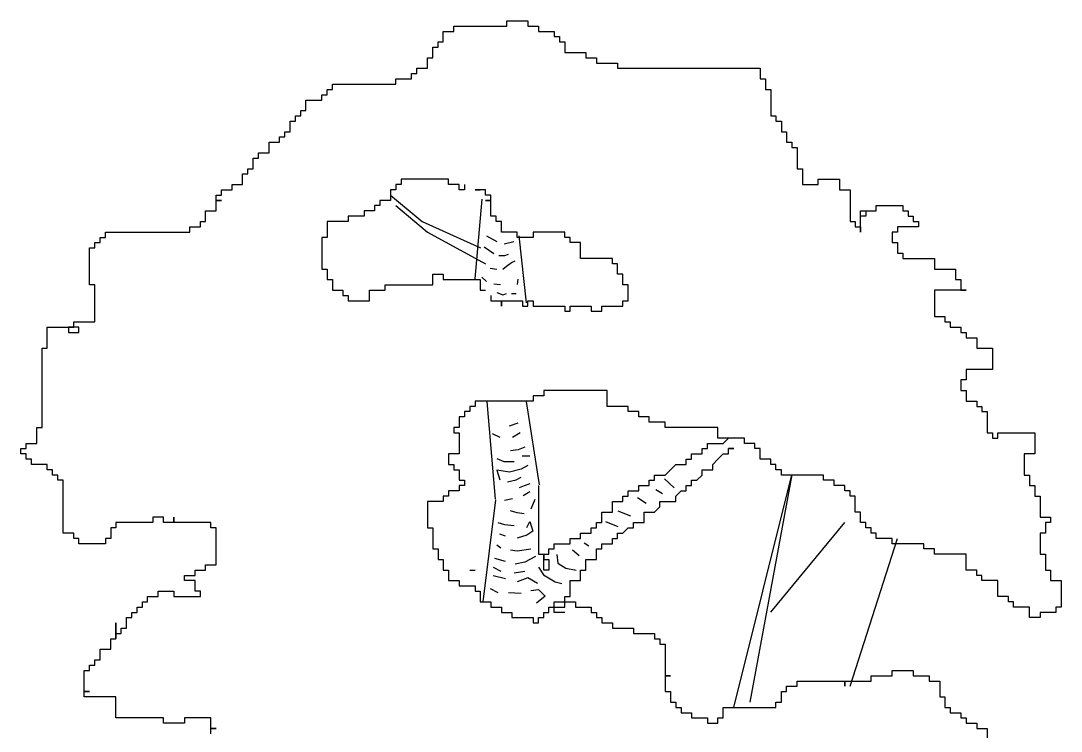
# Model space of a CAD drawing. Header units: millimetres. Extents: x 87938 to 265635, y 330093 to 434310.
# Drawn here: x 129378 to 134567, y 356115 to 359659 of the extents above; entities that cross this region are included whole.
import ezdxf

# ---------------------------------------------------------------- set-up
doc = ezdxf.new("R2010")
doc.units = ezdxf.units.MM

# ---------------------------------------------------------------- blocks, each defined once
blk = doc.blocks.new('A$C3CEF676A')
for p, q in [((2149.4, 8539.3), (2149.4, 8560.1)), ((2149.4, 8560.1), (2170.2, 8560.1)), ((2170.2, 8560.1), (2191.5, 8560.1)), ((2191.5, 8560.1), (2212.3, 8560.1)), ((2212.3, 8560.1), (2233.6, 8560.1)), ((2233.6, 8560.1), (2233.6, 8539.3)), ((1896.3, 8475.9), (1896.3, 8518)), ((1896.3, 8518), (1938.4, 8518)), ((1938.4, 8518), (1938.4, 8539.3)), ((1938.4, 8539.3), (1980.9, 8539.3)), ((1980.9, 8539.3), (2001.8, 8539.3)), ((2001.8, 8539.3), (2023.1, 8539.3)), ((2023.1, 8539.3), (2043.9, 8539.3)), ((2043.9, 8539.3), (2065.2, 8539.3)), ((2065.2, 8539.3), (2086, 8539.3)), ((2086, 8539.3), (2107.3, 8539.3)), ((2107.3, 8539.3), (2128.1, 8539.3)), ((2128.1, 8539.3), (2149.4, 8539.3)), ((2233.6, 8539.3), (2254.9, 8539.3)), ((2254.9, 8539.3), (2275.7, 8539.3)), ((2275.7, 8539.3), (2275.7, 8518)), ((2275.7, 8518), (2317.8, 8518)), ((2317.8, 8518), (2339.1, 8518)), ((2339.1, 8518), (2339.1, 8497.2)), ((1875.4, 8455), (1875.4, 8475.9)), ((1875.4, 8475.9), (1896.3, 8475.9)), ((2339.1, 8497.2), (2359.9, 8497.2)), ((2359.9, 8497.2), (2359.9, 8475.9)), ((2359.9, 8475.9), (2381.2, 8475.9)), ((2381.2, 8475.9), (2381.2, 8455)), ((1854.2, 8433.7), (1854.2, 8455)), ((1854.2, 8455), (1875.4, 8455)), ((1854.2, 8412.9), (1854.2, 8433.7)), ((2381.2, 8455), (2381.2, 8433.7)), ((2381.2, 8433.7), (2402, 8433.7)), ((2402, 8433.7), (2465.4, 8433.7)), ((2465.4, 8433.7), (2465.4, 8412.9)), ((1833.3, 8370.8), (1833.3, 8412.9)), ((1833.3, 8412.9), (1854.2, 8412.9)), ((2465.4, 8412.9), (2486.3, 8412.9)), ((2486.3, 8412.9), (2507.5, 8412.9)), ((2507.5, 8412.9), (2507.5, 8391.6)), ((2507.5, 8391.6), (2591.8, 8391.6)), ((2591.8, 8391.6), (2591.8, 8370.8)), ((1769.9, 8328.2), (1769.9, 8349.5)), ((1769.9, 8349.5), (1791.2, 8349.5)), ((1791.2, 8349.5), (1791.2, 8370.8)), ((1791.2, 8370.8), (1812.1, 8370.8)), ((1812.1, 8370.8), (1833.3, 8370.8)), ((2591.8, 8370.8), (2676, 8370.8)), ((2676, 8370.8), (3160.9, 8370.8)), ((3160.9, 8370.8), (3160.9, 8328.2)), ((1453.9, 8307.3), (1496, 8307.3)), ((1453.9, 8286), (1453.9, 8307.3)), ((1496, 8307.3), (1517.3, 8307.3)), ((1517.3, 8307.3), (1538.1, 8307.3)), ((1538.1, 8307.3), (1643.6, 8307.3)), ((1643.6, 8307.3), (1664.9, 8307.3)), ((1664.9, 8307.3), (1685.7, 8307.3)), ((1685.7, 8307.3), (1707, 8307.3)), ((1707, 8307.3), (1707, 8328.2)), ((1707, 8328.2), (1727.8, 8328.2)), ((1727.8, 8328.2), (1749.1, 8328.2)), ((1749.1, 8328.2), (1769.9, 8328.2)), ((3160.9, 8328.2), (3181.7, 8328.2)), ((3181.7, 8328.2), (3181.7, 8307.3)), ((3181.7, 8307.3), (3181.7, 8286)), ((1411.8, 8243.9), (1411.8, 8265.2)), ((1411.8, 8265.2), (1433.1, 8265.2)), ((1433.1, 8286), (1453.9, 8286)), ((1433.1, 8265.2), (1433.1, 8286)), ((3181.7, 8286), (3203, 8286)), ((3203, 8286), (3203, 8265.2)), ((3203, 8265.2), (3203, 8243.9)), ((1348.4, 8223.1), (1348.4, 8243.9)), ((1348.4, 8243.9), (1369.7, 8243.9)), ((1348.4, 8201.8), (1348.4, 8223.1)), ((1369.7, 8243.9), (1391, 8243.9)), ((1391, 8243.9), (1411.8, 8243.9)), ((3203, 8243.9), (3203, 8223.1)), ((3203, 8223.1), (3203, 8201.8)), ((1306.3, 8159.6), (1306.3, 8180.9)), ((1306.3, 8180.9), (1327.6, 8180.9)), ((1327.6, 8180.9), (1327.6, 8201.8)), ((1327.6, 8201.8), (1348.4, 8201.8)), ((3203, 8201.8), (3203, 8180.9)), ((3203, 8180.9), (3223.8, 8180.9)), ((3223.8, 8180.9), (3223.8, 8159.6)), ((1285.5, 8138.8), (1285.5, 8159.6)), ((1285.5, 8159.6), (1306.3, 8159.6)), ((1285.5, 8117.5), (1285.5, 8138.8)), ((3223.8, 8159.6), (3245.1, 8159.6)), ((3245.1, 8159.6), (3245.1, 8138.8)), ((3245.1, 8138.8), (3245.1, 8117.5)), ((1243.4, 8075.3), (1243.4, 8096.6)), ((1243.4, 8096.6), (1264.2, 8096.6)), ((1264.2, 8096.6), (1264.2, 8117.5)), ((1264.2, 8117.5), (1285.5, 8117.5)), ((3245.1, 8117.5), (3266, 8117.5)), ((3266, 8117.5), (3266, 8096.6)), ((3266, 8096.6), (3266, 8075.3)), ((1201.2, 8054), (1201.2, 8075.3)), ((1201.2, 8075.3), (1243.4, 8075.3)), ((1201.2, 8033.2), (1201.2, 8054)), ((3266, 8075.3), (3287.2, 8075.3)), ((3287.2, 8075.3), (3287.2, 8054)), ((3287.2, 8054), (3308.1, 8054)), ((3308.1, 8054), (3308.1, 8033.2)), ((1137.9, 7991.1), (1137.9, 8011.9)), ((1137.9, 8011.9), (1159.1, 8011.9)), ((1159.1, 8011.9), (1159.1, 8033.2)), ((1159.1, 8033.2), (1180, 8033.2)), ((1180, 8033.2), (1201.2, 8033.2)), ((3308.1, 8033.2), (3308.1, 8011.9)), ((3308.1, 8011.9), (3308.1, 7991.1)), ((1137.9, 7969.8), (1137.9, 7991.1)), ((3308.1, 7991.1), (3308.1, 7969.8)), ((1095.7, 7906.8), (1095.7, 7948.9)), ((1095.7, 7948.9), (1117, 7948.9)), ((1117, 7948.9), (1117, 7969.8)), ((1117, 7969.8), (1137.9, 7969.8)), ((3308.1, 7969.8), (3329.3, 7969.8)), ((3329.3, 7969.8), (3329.3, 7948.9)), ((3329.3, 7948.9), (3329.3, 7927.6)), ((1053.6, 7885.5), (1053.6, 7906.8)), ((1053.6, 7906.8), (1074.5, 7906.8)), ((1074.5, 7906.8), (1095.7, 7906.8)), ((1727.8, 7906.8), (1707, 7906.8)), ((1707, 7906.8), (1707, 7885.5)), ((1749.1, 7927.6), (1727.8, 7927.6)), ((1727.8, 7927.6), (1727.8, 7906.8)), ((1769.9, 7927.6), (1749.1, 7927.6)), ((1791.2, 7927.6), (1769.9, 7927.6)), ((1812.1, 7927.6), (1791.2, 7927.6)), ((1833.3, 7927.6), (1812.1, 7927.6)), ((1854.2, 7927.6), (1833.3, 7927.6)), ((1875.4, 7927.6), (1854.2, 7927.6)), ((1896.3, 7927.6), (1875.4, 7927.6)), ((1917.6, 7927.6), (1896.3, 7927.6)), ((1917.6, 7906.8), (1917.6, 7927.6)), ((1938.4, 7906.8), (1917.6, 7906.8)), ((1959.7, 7906.8), (1938.4, 7906.8)), ((1959.7, 7885.5), (1959.7, 7906.8)), ((1980.9, 7906.8), (1980.9, 7885.5)), ((3329.3, 7927.6), (3329.3, 7906.8)), ((3329.3, 7906.8), (3350.2, 7906.8)), ((3350.2, 7906.8), (3371.5, 7906.8)), ((3371.5, 7906.8), (3392.7, 7906.8)), ((3392.7, 7906.8), (3392.7, 7927.6)), ((3392.7, 7927.6), (3413.6, 7927.6)), ((3413.6, 7927.6), (3434.8, 7927.6)), ((3434.8, 7927.6), (3455.7, 7927.6)), ((3455.7, 7927.6), (3477, 7927.6)), ((3477, 7927.6), (3477, 7885.5)), ((990.2, 7843.4), (990.2, 7864.7)), ((990.2, 7864.7), (1011.5, 7864.7)), ((1011.5, 7864.7), (1011.5, 7885.5)), ((1011.5, 7885.5), (1053.6, 7885.5)), ((1707, 7885.5), (1685.7, 7885.5)), ((1685.7, 7885.5), (1685.7, 7864.7)), ((1685.7, 7864.7), (1685.7, 7843.4)), ((1686, 7864.7), (1812.4, 7759.3)), ((1980.9, 7885.5), (1959.7, 7885.5)), ((2043.9, 7885.5), (2023.1, 7885.5)), ((2023.1, 7885.5), (2043.9, 7885.5)), ((2023.3, 7530), (2051.8, 7848.6)), ((2065.2, 7885.5), (2043.9, 7885.5)), ((2065.2, 7864.7), (2065.2, 7885.5)), ((2086, 7864.7), (2065.2, 7864.7)), ((2086, 7843.4), (2086, 7864.7)), ((3477, 7885.5), (3519.1, 7885.5)), ((3519.1, 7885.5), (3519.1, 7864.7)), ((3519.1, 7864.7), (3519.1, 7843.4)), ((990.2, 7801.2), (990.2, 7843.4)), ((990.2, 7843.4), (1011.5, 7843.4)), ((1011.5, 7843.4), (990.2, 7843.4)), ((1643.6, 7822.5), (1622.3, 7822.5)), ((1622.3, 7822.5), (1622.3, 7801.2)), ((1685.7, 7843.4), (1643.6, 7843.4)), ((1643.6, 7843.4), (1643.6, 7822.5)), ((1707, 7822.6), (1833.5, 7717.1)), ((2086, 7843.4), (2065.2, 7843.4)), ((2065.2, 7843.4), (2086, 7843.4)), ((2086, 7822.5), (2086, 7843.4)), ((2086, 7801.2), (2086, 7822.5)), ((3519.1, 7843.4), (3519.1, 7822.5)), ((3519.1, 7822.5), (3519.1, 7801.2)), ((3624.1, 7822.5), (3666.7, 7822.5)), ((3624.1, 7801.2), (3624.1, 7822.5)), ((3666.7, 7822.5), (3687.5, 7822.5)), ((3687.5, 7822.5), (3708.8, 7822.5)), ((3708.8, 7822.5), (3729.6, 7822.5)), ((3729.6, 7822.5), (3729.6, 7801.2)), ((948.1, 7759.1), (948.1, 7801.2)), ((948.1, 7801.2), (990.2, 7801.2)), ((1538.1, 7780.4), (1517.3, 7780.4)), ((1517.3, 7780.4), (1517.3, 7759.1)), ((1559.4, 7780.4), (1538.1, 7780.4)), ((1580.2, 7780.4), (1559.4, 7780.4)), ((1580.2, 7801.2), (1580.2, 7780.4)), ((1622.3, 7801.2), (1580.2, 7801.2)), ((2086, 7780.4), (2086, 7801.2)), ((2107.3, 7780.4), (2086, 7780.4)), ((2107.3, 7759.1), (2107.3, 7780.4)), ((3519.1, 7801.2), (3519.1, 7780.4)), ((3519.1, 7780.4), (3519.1, 7759.1)), ((3561.2, 7780.4), (3561.2, 7801.2)), ((3561.2, 7801.2), (3582, 7801.2)), ((3561.2, 7780.4), (3561.2, 7801.2)), ((3561.2, 7801.2), (3582, 7801.2)), ((3561.2, 7759.1), (3561.2, 7780.4)), ((3582, 7780.4), (3561.2, 7780.4)), ((3582, 7801.2), (3582, 7780.4)), ((3582, 7801.2), (3603.3, 7801.2)), ((3603.3, 7801.2), (3624.1, 7801.2)), ((3729.6, 7801.2), (3750.9, 7801.2)), ((3750.9, 7801.2), (3750.9, 7780.4)), ((3750.9, 7780.4), (3771.7, 7780.4)), ((3771.7, 7780.4), (3771.7, 7759.1)), ((885.2, 7717), (885.2, 7737.8)), ((885.2, 7737.8), (927.3, 7737.8)), ((927.3, 7737.8), (927.3, 7759.1)), ((927.3, 7759.1), (948.1, 7759.1)), ((1433.1, 7759.1), (1433.1, 7737.8)), ((1453.9, 7759.1), (1433.1, 7759.1)), ((1433.1, 7737.8), (1433.1, 7717)), ((1475.2, 7759.1), (1453.9, 7759.1)), ((1517.3, 7759.1), (1475.2, 7759.1)), ((1812.4, 7759.3), (2044.2, 7653.9)), ((2128.1, 7759.1), (2107.3, 7759.1)), ((2128.1, 7737.8), (2128.1, 7759.1)), ((2128.1, 7717), (2128.1, 7737.8)), ((3519.1, 7759.1), (3539.9, 7759.1)), ((3539.9, 7759.1), (3539.9, 7737.8)), ((3539.9, 7737.8), (3561.2, 7737.8)), ((3561.2, 7737.8), (3561.2, 7759.1)), ((3561.2, 7737.8), (3561.2, 7717)), ((3561.2, 7717), (3561.2, 7737.8)), ((3729.6, 7737.8), (3708.8, 7737.8)), ((3708.8, 7737.8), (3708.8, 7717)), ((3750.9, 7737.8), (3729.6, 7737.8)), ((3771.7, 7737.8), (3750.9, 7737.8)), ((3771.7, 7759.1), (3793, 7759.1)), ((3793, 7737.8), (3771.7, 7737.8)), ((3793, 7759.1), (3793, 7737.8)), ((527, 7674.8), (527, 7695.7)), ((527, 7695.7), (547.9, 7695.7)), ((547.9, 7695.7), (547.9, 7717)), ((547.9, 7717), (569.2, 7717)), ((569.2, 7717), (590, 7717)), ((590, 7717), (611.3, 7717)), ((611.3, 7717), (632.1, 7717)), ((632.1, 7717), (653.4, 7717)), ((653.4, 7717), (674.2, 7717)), ((674.2, 7717), (695.5, 7717)), ((695.5, 7717), (716.3, 7717)), ((716.3, 7717), (737.6, 7717)), ((737.6, 7717), (758.4, 7717)), ((758.4, 7717), (801, 7717)), ((801, 7717), (821.8, 7717)), ((821.8, 7717), (863.9, 7717)), ((863.9, 7717), (885.2, 7717)), ((1433.1, 7695.7), (1411.8, 7695.7)), ((1411.8, 7695.7), (1411.8, 7674.8)), ((1433.1, 7717), (1433.1, 7695.7)), ((1833.5, 7717.1), (2065.3, 7590.6)), ((2069, 7701.2), (2110.1, 7679.4)), ((2191.5, 7717), (2128.1, 7717)), ((2191.5, 7695.7), (2191.5, 7717)), ((2212.3, 7695.7), (2191.5, 7695.7)), ((2227.7, 7434.9), (2199.1, 7701.2)), ((2254.9, 7695.7), (2212.3, 7695.7)), ((2275.7, 7717), (2254.9, 7717)), ((2254.9, 7717), (2254.9, 7695.7)), ((2297, 7717), (2275.7, 7717)), ((2317.8, 7717), (2297, 7717)), ((2339.1, 7717), (2317.8, 7717)), ((2359.9, 7717), (2339.1, 7717)), ((2381.2, 7717), (2359.9, 7717)), ((2381.2, 7695.7), (2381.2, 7717)), ((2402, 7695.7), (2381.2, 7695.7)), ((2402, 7674.8), (2402, 7695.7)), ((3708.8, 7717), (3687.5, 7717)), ((3687.5, 7717), (3687.5, 7695.7)), ((3687.5, 7695.7), (3687.5, 7674.8)), ((484.5, 7632.7), (484.5, 7653.5)), ((484.5, 7653.5), (505.8, 7653.5)), ((505.8, 7674.8), (527, 7674.8)), ((505.8, 7653.5), (505.8, 7674.8)), ((1411.8, 7674.8), (1411.8, 7653.5)), ((1411.8, 7653.5), (1411.8, 7632.7)), ((2059.3, 7657.6), (2098, 7631)), ((2139.1, 7669.7), (2177.7, 7679.4)), ((2423.3, 7674.8), (2402, 7674.8)), ((2444.1, 7674.8), (2423.3, 7674.8)), ((2444.1, 7653.5), (2444.1, 7674.8)), ((2444.1, 7632.7), (2444.1, 7653.5)), ((3687.5, 7674.8), (3708.8, 7674.8)), ((3708.8, 7674.8), (3708.8, 7653.5)), ((3708.8, 7653.5), (3708.8, 7632.7)), ((484.5, 7611.4), (484.5, 7632.7)), ((484.5, 7590.5), (484.5, 7611.4)), ((1411.8, 7632.7), (1411.8, 7611.4)), ((1411.8, 7611.4), (1411.8, 7590.5)), ((2117.3, 7623.8), (2141.5, 7623.8)), ((2141.5, 7623.8), (2156, 7628.6)), ((2168.1, 7594.8), (2182.6, 7602)), ((2444.1, 7611.4), (2444.1, 7632.7)), ((2465.4, 7611.4), (2444.1, 7611.4)), ((2486.3, 7611.4), (2465.4, 7611.4)), ((2507.5, 7611.4), (2486.3, 7611.4)), ((2528.8, 7611.4), (2507.5, 7611.4)), ((2549.6, 7611.4), (2528.8, 7611.4)), ((2570.9, 7611.4), (2549.6, 7611.4)), ((2570.9, 7590.5), (2570.9, 7611.4)), ((3708.8, 7632.7), (3729.6, 7632.7)), ((3729.6, 7632.7), (3729.6, 7611.4)), ((3729.6, 7611.4), (3750.9, 7611.4)), ((3750.9, 7611.4), (3771.7, 7611.4)), ((3771.7, 7611.4), (3793, 7611.4)), ((3793, 7611.4), (3813.8, 7611.4)), ((3813.8, 7611.4), (3835.1, 7611.4)), ((3835.1, 7611.4), (3855.9, 7611.4)), ((3855.9, 7611.4), (3855.9, 7590.5)), ((484.5, 7569.2), (484.5, 7590.5)), ((484.5, 7548.4), (484.5, 7569.2)), ((1411.8, 7590.5), (1411.8, 7569.2)), ((1411.8, 7569.2), (1433.1, 7569.2)), ((1433.1, 7569.2), (1433.1, 7527.1)), ((2083.5, 7573), (2110.1, 7568.1)), ((2134.2, 7568.1), (2148.7, 7580.2)), ((2148.7, 7580.2), (2168.1, 7594.8)), ((2591.8, 7590.5), (2570.9, 7590.5)), ((2591.8, 7569.2), (2591.8, 7590.5)), ((2591.8, 7548.4), (2591.8, 7569.2)), ((3855.9, 7590.5), (3855.9, 7569.2)), ((3855.9, 7569.2), (3877.2, 7569.2)), ((3877.2, 7569.2), (3940.2, 7569.2)), ((3940.2, 7569.2), (3940.2, 7527.1)), ((484.5, 7527.1), (484.5, 7548.4)), ((484.5, 7506.3), (484.5, 7527.1)), ((1433.1, 7527.1), (1453.9, 7527.1)), ((1453.9, 7527.1), (1453.9, 7506.3)), ((1854.2, 7506.3), (1854.2, 7548.4)), ((1854.2, 7548.4), (1896.3, 7548.4)), ((1896.3, 7548.4), (1896.3, 7527.1)), ((1896.3, 7527.1), (1980.9, 7527.1)), ((1980.9, 7527.1), (2043.9, 7527.1)), ((2043.9, 7527.1), (2043.9, 7485)), ((2049.6, 7536.7), (2069, 7519.8)), ((2192.2, 7507.7), (2194.6, 7529.4)), ((2613, 7548.4), (2591.8, 7548.4)), ((2613, 7527.1), (2613, 7548.4)), ((2613, 7506.3), (2613, 7527.1)), ((3940.2, 7527.1), (3961.4, 7527.1)), ((3961.4, 7527.1), (3961.4, 7485)), ((505.8, 7506.3), (484.5, 7506.3)), ((505.8, 7485), (505.8, 7506.3)), ((505.8, 7463.7), (505.8, 7485)), ((1453.9, 7506.3), (1453.9, 7485)), ((1453.9, 7485), (1496, 7485)), ((1496, 7485), (1496, 7463.7)), ((1601.5, 7463.7), (1601.5, 7485)), ((1601.5, 7485), (1622.3, 7485)), ((1622.3, 7485), (1643.6, 7485)), ((1643.6, 7485), (1664.9, 7485)), ((1664.9, 7485), (1664.9, 7506.3)), ((1664.9, 7506.3), (1685.7, 7506.3)), ((1685.7, 7506.3), (1707, 7506.3)), ((1707, 7506.3), (1727.8, 7506.3)), ((1727.8, 7506.3), (1749.1, 7506.3)), ((1749.1, 7506.3), (1769.9, 7506.3)), ((1769.9, 7506.3), (1854.2, 7506.3)), ((2043.9, 7485), (2065.2, 7485)), ((2098, 7510.1), (2124.6, 7507.7)), ((2110.1, 7476.2), (2134.2, 7466.6)), ((2633.9, 7506.3), (2613, 7506.3)), ((2633.9, 7485), (2633.9, 7506.3)), ((2633.9, 7463.7), (2633.9, 7485)), ((3877.2, 7485), (3855.9, 7485)), ((3855.9, 7485), (3855.9, 7463.7)), ((3898, 7485), (3877.2, 7485)), ((3919.3, 7485), (3898, 7485)), ((3940.2, 7485), (3919.3, 7485)), ((3961.4, 7485), (3940.2, 7485)), ((3961.4, 7485), (3982.7, 7485)), ((3982.7, 7485), (3961.4, 7485)), ((505.8, 7442.8), (505.8, 7463.7)), ((505.8, 7421.5), (505.8, 7442.8)), ((1496, 7463.7), (1517.3, 7463.7)), ((1517.3, 7463.7), (1517.3, 7442.8)), ((1517.3, 7442.8), (1559.4, 7442.8)), ((1559.4, 7442.8), (1580.2, 7442.8)), ((1580.2, 7442.8), (1601.5, 7442.8)), ((1601.5, 7442.8), (1601.5, 7463.7)), ((2086, 7463.7), (2086, 7442.8)), ((2086, 7442.8), (2107.3, 7442.8)), ((2107.3, 7442.8), (2128.1, 7442.8)), ((2128.1, 7442.8), (2128.1, 7421.5)), ((2128.1, 7421.5), (2128.1, 7442.8)), ((2128.1, 7442.8), (2149.4, 7442.8)), ((2134.2, 7466.6), (2148.7, 7471.4)), ((2149.4, 7442.8), (2170.2, 7442.8)), ((2168.1, 7471.4), (2187.4, 7471.4)), ((2170.2, 7442.8), (2191.5, 7442.8)), ((2191.5, 7442.8), (2212.3, 7442.8)), ((2212.3, 7442.8), (2212.3, 7421.5)), ((2233.6, 7421.5), (2233.6, 7442.8)), ((2233.6, 7442.8), (2254.9, 7442.8)), ((2254.9, 7442.8), (2254.9, 7421.5)), ((2613, 7421.5), (2613, 7442.8)), ((2613, 7442.8), (2633.9, 7442.8)), ((2633.9, 7442.8), (2633.9, 7463.7)), ((3855.9, 7463.7), (3855.9, 7442.8)), ((3855.9, 7442.8), (3855.9, 7421.5)), ((505.8, 7400.7), (505.8, 7421.5)), ((505.8, 7358.6), (505.8, 7400.7)), ((2212.3, 7421.5), (2233.6, 7421.5)), ((2254.9, 7421.5), (2275.7, 7421.5)), ((2275.7, 7421.5), (2297, 7421.5)), ((2297, 7421.5), (2317.8, 7421.5)), ((2317.8, 7421.5), (2339.1, 7421.5)), ((2339.1, 7421.5), (2359.9, 7421.5)), ((2359.9, 7421.5), (2381.2, 7421.5)), ((2381.2, 7421.5), (2381.2, 7400.7)), ((2381.2, 7400.7), (2402, 7400.7)), ((2402, 7400.7), (2402, 7421.5)), ((2402, 7421.5), (2423.3, 7421.5)), ((2423.3, 7421.5), (2444.1, 7421.5)), ((2444.1, 7421.5), (2465.4, 7421.5)), ((2465.4, 7421.5), (2486.3, 7421.5)), ((2486.3, 7421.5), (2486.3, 7400.7)), ((2486.3, 7400.7), (2507.5, 7400.7)), ((2507.5, 7400.7), (2528.8, 7400.7)), ((2528.8, 7400.7), (2528.8, 7421.5)), ((2528.8, 7421.5), (2549.6, 7421.5)), ((2549.6, 7421.5), (2570.9, 7421.5)), ((2570.9, 7421.5), (2591.8, 7421.5)), ((2591.8, 7421.5), (2613, 7421.5)), ((3855.9, 7421.5), (3855.9, 7400.7)), ((3855.9, 7400.7), (3855.9, 7379.4)), ((421.5, 7337.3), (421.5, 7358.6)), ((421.5, 7358.6), (442.4, 7358.6)), ((442.4, 7358.6), (463.7, 7358.6)), ((463.7, 7358.6), (484.5, 7358.6)), ((484.5, 7358.6), (505.8, 7358.6)), ((3855.9, 7379.4), (3877.2, 7379.4)), ((3877.2, 7379.4), (3898, 7379.4)), ((3898, 7379.4), (3898, 7358.6)), ((3898, 7358.6), (3919.3, 7358.6)), ((3919.3, 7358.6), (3919.3, 7337.3)), ((316, 7316.4), (316, 7337.3)), ((316, 7337.3), (337.3, 7337.3)), ((316, 7253), (316, 7316.4)), ((337.3, 7337.3), (358.2, 7337.3)), ((358.2, 7337.3), (379.4, 7337.3)), ((379.4, 7337.3), (400.3, 7337.3)), ((421.5, 7337.3), (400.3, 7337.3)), ((400.3, 7337.3), (421.5, 7337.3)), ((400.3, 7337.3), (400.3, 7316.4)), ((400.3, 7316.4), (421.5, 7316.4)), ((442.4, 7337.3), (421.5, 7337.3)), ((421.5, 7316.4), (442.4, 7316.4)), ((442.4, 7316.4), (442.4, 7337.3)), ((3919.3, 7337.3), (3940.2, 7337.3)), ((3940.2, 7337.3), (3961.4, 7337.3)), ((3961.4, 7337.3), (3961.4, 7316.4)), ((3961.4, 7316.4), (3982.7, 7316.4)), ((3982.7, 7316.4), (3982.7, 7295.1)), ((3982.7, 7295.1), (4024.8, 7295.1)), ((4024.8, 7295.1), (4024.8, 7274.3)), ((4024.8, 7274.3), (4024.8, 7253)), ((295.2, 7253), (316, 7253)), ((295.2, 6958), (295.2, 7253)), ((4024.8, 7253), (4066.9, 7253)), ((4066.9, 7253), (4087.8, 7253)), ((4087.8, 7253), (4087.8, 7232.1)), ((4087.8, 7232.1), (4087.8, 7210.8)), ((4087.8, 7210.8), (4087.8, 7190)), ((4087.8, 7190), (4087.8, 7168.7)), ((4003.5, 7168.7), (3982.7, 7168.7)), ((3982.7, 7168.7), (3982.7, 7147.4)), ((3982.7, 7147.4), (3982.7, 7126.6)), ((4024.8, 7168.7), (4003.5, 7168.7)), ((4045.7, 7168.7), (4024.8, 7168.7)), ((4066.9, 7168.7), (4045.7, 7168.7)), ((4087.8, 7168.7), (4066.9, 7168.7)), ((3961.4, 7126.6), (3961.4, 7105.3)), ((3982.7, 7126.6), (3961.4, 7126.6)), ((3961.4, 7105.3), (3961.4, 7084.4)), ((2254.9, 7063.1), (2254.9, 7042.3)), ((2297, 7063.1), (2254.9, 7063.1)), ((2317.8, 7084.4), (2297, 7084.4)), ((2297, 7084.4), (2297, 7063.1)), ((2339.1, 7084.4), (2317.8, 7084.4)), ((2381.2, 7084.4), (2339.1, 7084.4)), ((2402, 7084.4), (2381.2, 7084.4)), ((2423.3, 7084.4), (2402, 7084.4)), ((2444.1, 7084.4), (2423.3, 7084.4)), ((2465.4, 7084.4), (2444.1, 7084.4)), ((2486.3, 7084.4), (2465.4, 7084.4)), ((2549.6, 7084.4), (2486.3, 7084.4)), ((2549.6, 7021), (2549.6, 7084.4)), ((3961.4, 7084.4), (3982.7, 7084.4)), ((3982.7, 7084.4), (3982.7, 7063.1)), ((3982.7, 7063.1), (3982.7, 7042.3)), ((2023.1, 7021), (2001.8, 7021)), ((2001.8, 7021), (2001.8, 7000.2)), ((2043.9, 7042.3), (2023.1, 7042.3)), ((2023.1, 7042.3), (2023.1, 7021)), ((2065.2, 7042.3), (2043.9, 7042.3)), ((2086, 7042.3), (2065.2, 7042.3)), ((2104.1, 6650.3), (2070.8, 7040.2)), ((2107.3, 7042.3), (2086, 7042.3)), ((2212.3, 7042.3), (2107.3, 7042.3)), ((2233.6, 7042.3), (2212.3, 7042.3)), ((2279.9, 6707.3), (2227.7, 7040.2)), ((2254.9, 7042.3), (2233.6, 7042.3)), ((2633.9, 7021), (2549.6, 7021)), ((2633.9, 7000.2), (2633.9, 7021)), ((3982.7, 7042.3), (4024.8, 7042.3)), ((4024.8, 7042.3), (4024.8, 7021)), ((4024.8, 7021), (4045.7, 7021)), ((4045.7, 7021), (4045.7, 7000.2)), ((1980.9, 6978.9), (1959.7, 6978.9)), ((1959.7, 6978.9), (1959.7, 6958)), ((2001.8, 7000.2), (1980.9, 7000.2)), ((1980.9, 7000.2), (1980.9, 6978.9)), ((2655.1, 7000.2), (2633.9, 7000.2)), ((2676, 7000.2), (2655.1, 7000.2)), ((2676, 6978.9), (2676, 7000.2)), ((2697.3, 6978.9), (2676, 6978.9)), ((2718.1, 6978.9), (2697.3, 6978.9)), ((2718.1, 6958), (2718.1, 6978.9)), ((4045.7, 7000.2), (4066.9, 7000.2)), ((4066.9, 7000.2), (4066.9, 6978.9)), ((4066.9, 6978.9), (4066.9, 6958)), ((273.9, 6873.3), (273.9, 6936.7)), ((273.9, 6936.7), (295.2, 6936.7)), ((295.2, 6936.7), (295.2, 6958)), ((1938.4, 6936.7), (1938.4, 6915.9)), ((1959.7, 6936.7), (1938.4, 6936.7)), ((1959.7, 6958), (1959.7, 6936.7)), ((2160.4, 6944), (2195.2, 6955.6)), ((2739.4, 6958), (2718.1, 6958)), ((2760.2, 6958), (2739.4, 6958)), ((2781.5, 6958), (2760.2, 6958)), ((2781.5, 6936.7), (2781.5, 6958)), ((2823.6, 6936.7), (2781.5, 6936.7)), ((2844.9, 6936.7), (2823.6, 6936.7)), ((2865.7, 6936.7), (2844.9, 6936.7)), ((2887, 6936.7), (2865.7, 6936.7)), ((2907.8, 6936.7), (2887, 6936.7)), ((2929.1, 6936.7), (2907.8, 6936.7)), ((2949.9, 6936.7), (2929.1, 6936.7)), ((2992, 6936.7), (2949.9, 6936.7)), ((2992, 6915.9), (2992, 6936.7)), ((4066.9, 6958), (4066.9, 6936.7)), ((4066.9, 6936.7), (4066.9, 6915.9)), ((1938.4, 6915.9), (1959.7, 6915.9)), ((1959.7, 6915.9), (1959.7, 6894.6)), ((1959.7, 6894.6), (1959.7, 6873.3)), ((2090.8, 6913), (2121.7, 6897.6)), ((2172, 6897.6), (2202.9, 6916.9)), ((2992, 6894.6), (2992, 6915.9)), ((3013.3, 6894.6), (2992, 6894.6)), ((3034.1, 6894.6), (3013.3, 6894.6)), ((3013.3, 6873.3), (3034.1, 6894.6)), ((3055.4, 6894.6), (3034.1, 6894.6)), ((3076.2, 6894.6), (3055.4, 6894.6)), ((3097.5, 6894.6), (3076.2, 6894.6)), ((3097.5, 6873.3), (3097.5, 6894.6)), ((4066.9, 6915.9), (4087.8, 6915.9)), ((4087.8, 6915.9), (4087.8, 6894.6)), ((4087.8, 6894.6), (4109, 6894.6)), ((4109, 6894.6), (4109, 6915.9)), ((4109, 6915.9), (4151.2, 6915.9)), ((4151.2, 6915.9), (4172, 6915.9)), ((4172, 6915.9), (4193.3, 6915.9)), ((4193.3, 6915.9), (4214.1, 6915.9)), ((4214.1, 6915.9), (4235.4, 6915.9)), ((4235.4, 6915.9), (4256.7, 6915.9)), ((4256.7, 6915.9), (4256.7, 6894.6)), ((4256.7, 6894.6), (4256.7, 6873.3)), ((210.5, 6831.2), (210.5, 6852.5)), ((210.5, 6852.5), (231.8, 6852.5)), ((231.8, 6852.5), (231.8, 6873.3)), ((231.8, 6873.3), (253.1, 6873.3)), ((253.1, 6873.3), (273.9, 6873.3)), ((1959.7, 6873.3), (1959.7, 6852.5)), ((1959.7, 6852.5), (1959.7, 6831.2)), ((2222.2, 6858.9), (2195.2, 6847.3)), ((2929.1, 6831.2), (2929.1, 6852.5)), ((2929.1, 6852.5), (2949.9, 6852.5)), ((2949.9, 6852.5), (2949.9, 6873.3)), ((2949.9, 6873.3), (3013.3, 6873.3)), ((3034.1, 6831.2), (3034.1, 6852.5)), ((3034.1, 6852.5), (3055.4, 6852.5)), ((3055.4, 6852.5), (3034.1, 6852.5)), ((3118.8, 6873.3), (3097.5, 6873.3)), ((3139.6, 6873.3), (3118.8, 6873.3)), ((3139.6, 6852.5), (3139.6, 6873.3)), ((3160.9, 6852.5), (3139.6, 6852.5)), ((3160.9, 6831.2), (3160.9, 6852.5)), ((4256.7, 6873.3), (4256.7, 6852.5)), ((4256.7, 6852.5), (4256.7, 6831.2)), ((231.8, 6831.2), (210.5, 6831.2)), ((231.8, 6810.3), (231.8, 6831.2)), ((253.1, 6810.3), (231.8, 6810.3)), ((253.1, 6789), (253.1, 6810.3)), ((1917.6, 6831.2), (1917.6, 6810.3)), ((1959.7, 6831.2), (1917.6, 6831.2)), ((1917.6, 6810.3), (1917.6, 6789)), ((2110.1, 6812.5), (2137.2, 6800.9)), ((2195.2, 6847.3), (2164.3, 6843.4)), ((2210.6, 6824.1), (2241.6, 6824.1)), ((2865.7, 6789), (2865.7, 6810.3)), ((2865.7, 6810.3), (2887, 6810.3)), ((2887, 6810.3), (2887, 6831.2)), ((2887, 6831.2), (2929.1, 6831.2)), ((2971.2, 6789), (2992, 6810.3)), ((2992, 6810.3), (3013.3, 6831.2)), ((3013.3, 6831.2), (3034.1, 6831.2)), ((3160.9, 6810.3), (3160.9, 6831.2)), ((3181.7, 6810.3), (3160.9, 6810.3)), ((3203, 6810.3), (3181.7, 6810.3)), ((3203, 6789), (3203, 6810.3)), ((4235.4, 6831.2), (4214.1, 6831.2)), ((4214.1, 6831.2), (4214.1, 6789)), ((4256.7, 6831.2), (4235.4, 6831.2)), ((295.2, 6789), (253.1, 6789)), ((316, 6789), (295.2, 6789)), ((316, 6768.2), (316, 6789)), ((337.3, 6768.2), (316, 6768.2)), ((337.3, 6746.9), (337.3, 6768.2)), ((1917.6, 6789), (1938.4, 6789)), ((1938.4, 6789), (1938.4, 6768.2)), ((1938.4, 6768.2), (1959.7, 6768.2)), ((1959.7, 6768.2), (1959.7, 6726)), ((2137.2, 6800.9), (2179.7, 6800.9)), ((2206.8, 6769.9), (2160.4, 6758.3)), ((2233.8, 6785.4), (2206.8, 6769.9)), ((2781.5, 6746.9), (2802.3, 6768.2)), ((2802.3, 6768.2), (2823.6, 6789)), ((2823.6, 6789), (2865.7, 6789)), ((2929.1, 6746.9), (2929.1, 6768.2)), ((2929.1, 6768.2), (2971.2, 6768.2)), ((2971.2, 6768.2), (2971.2, 6789)), ((3223.8, 6789), (3203, 6789)), ((3223.8, 6768.2), (3223.8, 6789)), ((3245.1, 6768.2), (3223.8, 6768.2)), ((3245.1, 6746.9), (3245.1, 6768.2)), ((4214.1, 6789), (4214.1, 6768.2)), ((4214.1, 6768.2), (4214.1, 6746.9)), ((358.2, 6746.9), (337.3, 6746.9)), ((358.2, 6726), (358.2, 6746.9)), ((379.4, 6726), (358.2, 6726)), ((379.4, 6704.7), (379.4, 6726)), ((1959.7, 6726), (1980.9, 6726)), ((1980.9, 6726), (1980.9, 6704.7)), ((2160.4, 6758.3), (2110.1, 6766.1)), ((2110.1, 6766.1), (2121.7, 6727.4)), ((2152.7, 6719.6), (2187.4, 6727.4)), ((2187.4, 6727.4), (2206.8, 6739)), ((2718.1, 6704.7), (2718.1, 6726)), ((2718.1, 6726), (2739.4, 6726)), ((2739.4, 6726), (2739.4, 6746.9)), ((2739.4, 6746.9), (2781.5, 6746.9)), ((2778.8, 6731.3), (2817.5, 6696.4)), ((2887, 6704.7), (2887, 6726)), ((2887, 6726), (2907.8, 6726)), ((2907.8, 6726), (2929.1, 6746.9)), ((3055.6, 5819.5), (3287.4, 6747.2)), ((3287.4, 6747.2), (3118.8, 5840.6)), ((3266, 6746.9), (3245.1, 6746.9)), ((3287.2, 6746.9), (3266, 6746.9)), ((3308.1, 6746.9), (3287.2, 6746.9)), ((3329.3, 6746.9), (3308.1, 6746.9)), ((3350.2, 6746.9), (3329.3, 6746.9)), ((3371.5, 6746.9), (3350.2, 6746.9)), ((3413.6, 6746.9), (3371.5, 6746.9)), ((3413.6, 6726), (3413.6, 6746.9)), ((3455.7, 6726), (3413.6, 6726)), ((3455.7, 6704.7), (3455.7, 6726)), ((4214.1, 6746.9), (4235.4, 6746.9)), ((4235.4, 6746.9), (4235.4, 6704.7)), ((379.4, 6683.9), (379.4, 6704.7)), ((379.4, 6662.6), (379.4, 6683.9)), ((1917.6, 6683.9), (1917.6, 6662.6)), ((1959.7, 6683.9), (1917.6, 6683.9)), ((1980.9, 6704.7), (1959.7, 6704.7)), ((1959.7, 6704.7), (1959.7, 6683.9)), ((2218.4, 6704.2), (2199, 6696.4)), ((2241.6, 6711.9), (2218.4, 6704.2)), ((2275.7, 6704.7), (2275.7, 6430.6)), ((2633.9, 6662.6), (2633.9, 6683.9)), ((2633.9, 6683.9), (2676, 6683.9)), ((2676, 6683.9), (2676, 6704.7)), ((2676, 6704.7), (2718.1, 6704.7)), ((2744.1, 6688.7), (2771.1, 6673.2)), ((2823.6, 6662.6), (2844.9, 6683.9)), ((2844.9, 6683.9), (2865.7, 6683.9)), ((2865.7, 6683.9), (2865.7, 6704.7)), ((2865.7, 6704.7), (2887, 6704.7)), ((3497.8, 6704.7), (3455.7, 6704.7)), ((3497.8, 6683.9), (3497.8, 6704.7)), ((3519.1, 6683.9), (3497.8, 6683.9)), ((3519.1, 6662.6), (3519.1, 6683.9)), ((4235.4, 6704.7), (4256.7, 6704.7)), ((4256.7, 6704.7), (4256.7, 6683.9)), ((4256.7, 6683.9), (4256.7, 6662.6)), ((379.4, 6641.8), (379.4, 6662.6)), ((1917.6, 6662.6), (1896.3, 6662.6)), ((1896.3, 6662.6), (1896.3, 6641.8)), ((2055.3, 6240.9), (2105.6, 6647.4)), ((2141.1, 6646.2), (2172, 6653.9)), ((2214.5, 6665.5), (2241.6, 6681)), ((2260.9, 6650), (2245.4, 6611.4)), ((2613, 6641.8), (2613, 6662.6)), ((2613, 6662.6), (2633.9, 6662.6)), ((2670.6, 6657.8), (2705.4, 6634.6)), ((2823.6, 6641.8), (2823.6, 6662.6)), ((3539.9, 6662.6), (3519.1, 6662.6)), ((3539.9, 6641.8), (3539.9, 6662.6)), ((4256.7, 6662.6), (4277.5, 6662.6)), ((4277.5, 6662.6), (4277.5, 6641.8)), ((379.4, 6620.5), (379.4, 6641.8)), ((379.4, 6599.2), (379.4, 6620.5)), ((1854.2, 6641.8), (1833.3, 6641.8)), ((1833.3, 6641.8), (1833.3, 6620.5)), ((1833.3, 6620.5), (1833.3, 6599.2)), ((1875.4, 6641.8), (1854.2, 6641.8)), ((1896.3, 6641.8), (1875.4, 6641.8)), ((2191.3, 6595.9), (2164.3, 6603.6)), ((2570.9, 6599.2), (2570.9, 6641.8)), ((2570.9, 6641.8), (2613, 6641.8)), ((2593.3, 6603.6), (2643.6, 6584.3)), ((2739.4, 6599.2), (2760.2, 6620.5)), ((2760.2, 6620.5), (2760.2, 6641.8)), ((2760.2, 6641.8), (2823.6, 6641.8)), ((3539.9, 6620.5), (3539.9, 6641.8)), ((3539.9, 6599.2), (3539.9, 6620.5)), ((4277.5, 6641.8), (4277.5, 6620.5)), ((4277.5, 6620.5), (4277.5, 6578.3)), ((379.4, 6578.3), (379.4, 6599.2)), ((379.4, 6557), (379.4, 6578.3)), ((737.6, 6578.3), (737.6, 6557)), ((779.7, 6578.3), (737.6, 6578.3)), ((779.7, 6557), (779.7, 6578.3)), ((821.8, 6557), (821.8, 6578.3)), ((821.8, 6578.3), (821.8, 6557)), ((1833.3, 6599.2), (1833.3, 6578.3)), ((1833.3, 6578.3), (1833.3, 6557)), ((2218.4, 6592), (2191.3, 6595.9)), ((2230, 6537.9), (2241.6, 6561.1)), ((2241.6, 6561.1), (2253.2, 6522.4)), ((2528.8, 6599.2), (2570.9, 6599.2)), ((2528.8, 6557), (2528.8, 6599.2)), ((2543.1, 6561.1), (2593.3, 6541.7)), ((2697.3, 6557), (2697.3, 6599.2)), ((2697.3, 6599.2), (2739.4, 6599.2)), ((3561.2, 6599.2), (3539.9, 6599.2)), ((3561.2, 6578.3), (3561.2, 6599.2)), ((3561.2, 6557), (3561.2, 6578.3)), ((4277.5, 6578.3), (4319.6, 6578.3)), ((4319.6, 6578.3), (4319.6, 6557)), ((379.4, 6536.2), (379.4, 6557)), ((379.4, 6514.9), (379.4, 6536.2)), ((590, 6536.2), (569.2, 6536.2)), ((569.2, 6536.2), (569.2, 6514.9)), ((590, 6557), (590, 6536.2)), ((611.3, 6557), (590, 6557)), ((632.1, 6557), (611.3, 6557)), ((653.4, 6557), (632.1, 6557)), ((674.2, 6557), (653.4, 6557)), ((695.5, 6557), (674.2, 6557)), ((716.3, 6557), (695.5, 6557)), ((737.6, 6557), (716.3, 6557)), ((801, 6557), (779.7, 6557)), ((821.8, 6557), (801, 6557)), ((863.9, 6557), (821.8, 6557)), ((885.2, 6557), (863.9, 6557)), ((906, 6557), (885.2, 6557)), ((927.3, 6557), (906, 6557)), ((969.4, 6557), (927.3, 6557)), ((969.4, 6536.2), (969.4, 6557)), ((990.2, 6536.2), (969.4, 6536.2)), ((990.2, 6514.9), (990.2, 6536.2)), ((1833.3, 6557), (1833.3, 6536.2)), ((1833.3, 6536.2), (1854.2, 6536.2)), ((1854.2, 6536.2), (1854.2, 6514.9)), ((2114, 6557.2), (2141.1, 6549.5)), ((2141.1, 6549.5), (2179.7, 6545.6)), ((2253.2, 6522.4), (2230, 6506.9)), ((2486.3, 6514.9), (2486.3, 6536.2)), ((2486.3, 6536.2), (2507.5, 6536.2)), ((2507.5, 6536.2), (2507.5, 6557)), ((2507.5, 6557), (2528.8, 6557)), ((2613, 6514.9), (2633.9, 6536.2)), ((2633.9, 6536.2), (2655.1, 6536.2)), ((2655.1, 6536.2), (2655.1, 6557)), ((2655.1, 6557), (2697.3, 6557)), ((3203.1, 6199), (3498.1, 6557.5)), ((3582, 6557), (3561.2, 6557)), ((3582, 6536.2), (3582, 6557)), ((3603.3, 6536.2), (3582, 6536.2)), ((3603.3, 6514.9), (3603.3, 6536.2)), ((4298.8, 6557), (4298.8, 6536.2)), ((4319.6, 6557), (4298.8, 6557)), ((4298.8, 6536.2), (4298.8, 6514.9)), ((421.5, 6514.9), (379.4, 6514.9)), ((421.5, 6494.1), (421.5, 6514.9)), ((442.4, 6494.1), (421.5, 6494.1)), ((442.4, 6472.8), (442.4, 6494.1)), ((569.2, 6494.1), (547.9, 6494.1)), ((547.9, 6494.1), (547.9, 6472.8)), ((569.2, 6514.9), (569.2, 6494.1)), ((990.2, 6494.1), (990.2, 6514.9)), ((990.2, 6472.8), (990.2, 6494.1)), ((1854.2, 6514.9), (1854.2, 6494.1)), ((1854.2, 6494.1), (1854.2, 6472.8)), ((2144.9, 6503.1), (2121.7, 6510.8)), ((2230, 6506.9), (2191.3, 6495.3)), ((2402, 6494.1), (2444.1, 6494.1)), ((2402, 6472.8), (2402, 6494.1)), ((2444.1, 6494.1), (2444.1, 6514.9)), ((2444.1, 6514.9), (2486.3, 6514.9)), ((2458, 6476), (2477.3, 6464.4)), ((2570.9, 6494.1), (2591.8, 6494.1)), ((2570.9, 6472.8), (2570.9, 6494.1)), ((2591.8, 6494.1), (2591.8, 6514.9)), ((2591.8, 6514.9), (2613, 6514.9)), ((3519.2, 5903.8), (3708.8, 6494.2)), ((3624.1, 6514.9), (3603.3, 6514.9)), ((3624.1, 6494.1), (3624.1, 6514.9)), ((3645.4, 6494.1), (3624.1, 6494.1)), ((3687.5, 6494.1), (3645.4, 6494.1)), ((3687.5, 6472.8), (3687.5, 6494.1)), ((4298.8, 6514.9), (4277.5, 6514.9)), ((4277.5, 6514.9), (4277.5, 6494.1)), ((4277.5, 6494.1), (4277.5, 6472.8)), ((463.7, 6472.8), (442.4, 6472.8)), ((505.8, 6472.8), (463.7, 6472.8)), ((547.9, 6472.8), (505.8, 6472.8)), ((990.2, 6451.9), (990.2, 6472.8)), ((990.2, 6430.6), (990.2, 6451.9)), ((1854.2, 6472.8), (1854.2, 6451.9)), ((1854.2, 6451.9), (1875.4, 6451.9)), ((1875.4, 6451.9), (1875.4, 6430.6)), ((2110.1, 6468.2), (2125.6, 6456.6)), ((2164.3, 6448.9), (2191.3, 6445)), ((2191.3, 6445), (2245.4, 6452.8)), ((2317.8, 6430.6), (2317.8, 6451.9)), ((2317.8, 6451.9), (2339.1, 6451.9)), ((2339.1, 6451.9), (2339.1, 6472.8)), ((2339.1, 6472.8), (2402, 6472.8)), ((2411.6, 6448.9), (2438.7, 6425.7)), ((2507.5, 6409.8), (2507.5, 6451.9)), ((2507.5, 6451.9), (2528.8, 6451.9)), ((2528.8, 6472.8), (2570.9, 6472.8)), ((2528.8, 6451.9), (2528.8, 6472.8)), ((3708.8, 6472.8), (3687.5, 6472.8)), ((3729.6, 6472.8), (3708.8, 6472.8)), ((3750.9, 6472.8), (3729.6, 6472.8)), ((3771.7, 6472.8), (3750.9, 6472.8)), ((3813.8, 6472.8), (3771.7, 6472.8)), ((3813.8, 6451.9), (3813.8, 6472.8)), ((3855.9, 6451.9), (3813.8, 6451.9)), ((3855.9, 6430.6), (3855.9, 6451.9)), ((4277.5, 6472.8), (4277.5, 6451.9)), ((4277.5, 6451.9), (4277.5, 6430.6)), ((990.2, 6409.8), (990.2, 6430.6)), ((990.2, 6388.5), (990.2, 6409.8)), ((1875.4, 6430.6), (1875.4, 6409.8)), ((1875.4, 6409.8), (1896.3, 6409.8)), ((1896.3, 6409.8), (1896.3, 6388.5)), ((2144.9, 6402.5), (2102.4, 6414.1)), ((2222.2, 6398.6), (2183.6, 6390.9)), ((2264.8, 6421.8), (2222.2, 6398.6)), ((2275.7, 6430.6), (2297, 6430.6)), ((2297, 6367.7), (2297, 6430.6)), ((2297, 6430.6), (2297, 6409.8)), ((2297, 6430.6), (2317.8, 6430.6)), ((2297, 6409.8), (2317.8, 6409.8)), ((2317.8, 6409.8), (2317.8, 6367.7)), ((2349.8, 6429.6), (2353.7, 6394.8)), ((2353.7, 6394.8), (2384.6, 6375.4)), ((2465.4, 6367.7), (2465.4, 6409.8)), ((2465.4, 6409.8), (2507.5, 6409.8)), ((3919.3, 6430.6), (3855.9, 6430.6)), ((3982.7, 6430.6), (3919.3, 6430.6)), ((3982.7, 6388.5), (3982.7, 6430.6)), ((4277.5, 6430.6), (4298.8, 6430.6)), ((4298.8, 6430.6), (4298.8, 6388.5)), ((906, 6346.4), (906, 6367.7)), ((906, 6367.7), (927.3, 6367.7)), ((927.3, 6367.7), (948.1, 6367.7)), ((948.1, 6367.7), (948.1, 6388.5)), ((948.1, 6388.5), (969.4, 6388.5)), ((969.4, 6388.5), (990.2, 6388.5)), ((1896.3, 6388.5), (1896.3, 6367.7)), ((1896.3, 6367.7), (1917.6, 6367.7)), ((1917.6, 6367.7), (1917.6, 6325.5)), ((2001.8, 6367.7), (2023.1, 6367.7)), ((2094.7, 6379.3), (2125.6, 6363.8)), ((2179.7, 6356.1), (2222.2, 6363.8)), ((2276.3, 6379.3), (2295.7, 6348.4)), ((2317.8, 6367.7), (2297, 6367.7)), ((2384.6, 6375.4), (2427.1, 6367.7)), ((2444.1, 6325.5), (2444.1, 6367.7)), ((2444.1, 6367.7), (2465.4, 6367.7)), ((3982.7, 6367.7), (3982.7, 6388.5)), ((4003.5, 6367.7), (3982.7, 6367.7)), ((4024.8, 6367.7), (4003.5, 6367.7)), ((4024.8, 6346.4), (4024.8, 6367.7)), ((4298.8, 6388.5), (4298.8, 6367.7)), ((4298.8, 6367.7), (4319.6, 6367.7)), ((4319.6, 6367.7), (4319.6, 6346.4)), ((863.9, 6325.5), (863.9, 6346.4)), ((863.9, 6346.4), (885.2, 6346.4)), ((906, 6325.5), (863.9, 6325.5)), ((885.2, 6346.4), (906, 6346.4)), ((906, 6304.2), (906, 6325.5)), ((1917.6, 6325.5), (1959.7, 6325.5)), ((1959.7, 6325.5), (1959.7, 6304.2)), ((2144.9, 6332.9), (2094.7, 6344.5)), ((2233.8, 6336.7), (2191.3, 6321.3)), ((2272.5, 6313.5), (2233.8, 6336.7)), ((2295.7, 6348.4), (2342.1, 6321.3)), ((2342.1, 6321.3), (2369.1, 6313.5)), ((2402, 6262.1), (2402, 6325.5)), ((2402, 6325.5), (2444.1, 6325.5)), ((4045.7, 6346.4), (4024.8, 6346.4)), ((4045.7, 6325.5), (4045.7, 6346.4)), ((4109, 6325.5), (4045.7, 6325.5)), ((4109, 6262.1), (4109, 6325.5)), ((4319.6, 6346.4), (4319.6, 6325.5)), ((4319.6, 6325.5), (4340.9, 6325.5)), ((4340.9, 6325.5), (4361.7, 6325.5)), ((4361.7, 6325.5), (4361.7, 6304.2)), ((758.4, 6262.1), (758.4, 6282.9)), ((758.4, 6282.9), (779.7, 6282.9)), ((779.7, 6282.9), (801, 6282.9)), ((801, 6282.9), (821.8, 6282.9)), ((821.8, 6282.9), (821.8, 6262.1)), ((906, 6282.9), (906, 6304.2)), ((927.3, 6282.9), (906, 6282.9)), ((927.3, 6262.1), (927.3, 6282.9)), ((1959.7, 6304.2), (2001.8, 6304.2)), ((2001.8, 6304.2), (2023.1, 6304.2)), ((2023.1, 6304.2), (2023.1, 6282.9)), ((2023.1, 6282.9), (2043.9, 6282.9)), ((2043.9, 6282.9), (2043.9, 6262.1)), ((2083.1, 6294.2), (2114, 6278.7)), ((2156.5, 6278.7), (2206.8, 6274.9)), ((2245.4, 6286.5), (2276.3, 6290.3)), ((2276.3, 6290.3), (2303.4, 6263.3)), ((4361.7, 6304.2), (4361.7, 6282.9)), ((4361.7, 6282.9), (4361.7, 6262.1)), ((695.5, 6219.9), (695.5, 6240.8)), ((695.5, 6240.8), (716.3, 6240.8)), ((716.3, 6240.8), (716.3, 6262.1)), ((716.3, 6262.1), (737.6, 6262.1)), ((737.6, 6262.1), (758.4, 6262.1)), ((821.8, 6262.1), (843.1, 6262.1)), ((843.1, 6262.1), (863.9, 6262.1)), ((863.9, 6262.1), (885.2, 6262.1)), ((885.2, 6262.1), (906, 6262.1)), ((906, 6262.1), (927.3, 6262.1)), ((2043.9, 6262.1), (2043.9, 6240.8)), ((2043.9, 6240.8), (2065.2, 6240.8)), ((2065.2, 6240.8), (2086, 6240.8)), ((2086, 6240.8), (2086, 6219.9)), ((2303.4, 6263.3), (2268.6, 6236.2)), ((2339.1, 6198.6), (2339.1, 6240.8)), ((2339.1, 6240.8), (2381.2, 6240.8)), ((2381.2, 6240.8), (2381.2, 6262.1)), ((2381.2, 6262.1), (2402, 6262.1)), ((2381.2, 6219.9), (2381.2, 6240.8)), ((2381.2, 6240.8), (2423.3, 6240.8)), ((2423.3, 6240.8), (2423.3, 6219.9)), ((4151.2, 6262.1), (4109, 6262.1)), ((4151.2, 6240.8), (4151.2, 6262.1)), ((4172, 6240.8), (4151.2, 6240.8)), ((4172, 6219.9), (4172, 6240.8)), ((4361.7, 6262.1), (4361.7, 6240.8)), ((4361.7, 6240.8), (4361.7, 6219.9)), ((653.4, 6198.6), (674.2, 6198.6)), ((653.4, 6177.8), (653.4, 6198.6)), ((674.2, 6198.6), (674.2, 6219.9)), ((674.2, 6219.9), (695.5, 6219.9)), ((2086, 6219.9), (2107.3, 6219.9)), ((2107.3, 6219.9), (2128.1, 6219.9)), ((2128.1, 6219.9), (2128.1, 6198.6)), ((2128.1, 6198.6), (2170.2, 6198.6)), ((2170.2, 6198.6), (2170.2, 6177.8)), ((2297, 6198.6), (2317.8, 6198.6)), ((2297, 6177.8), (2297, 6198.6)), ((2317.8, 6198.6), (2317.8, 6219.9)), ((2317.8, 6219.9), (2339.1, 6219.9)), ((2339.1, 6219.9), (2381.2, 6219.9)), ((2381.2, 6198.6), (2339.1, 6198.6)), ((2423.3, 6219.9), (2444.1, 6219.9)), ((2444.1, 6219.9), (2486.3, 6219.9)), ((2486.3, 6219.9), (2486.3, 6198.6)), ((2486.3, 6198.6), (2507.5, 6198.6)), ((2507.5, 6198.6), (2507.5, 6177.8)), ((4193.3, 6219.9), (4172, 6219.9)), ((4235.4, 6219.9), (4193.3, 6219.9)), ((4235.4, 6177.8), (4235.4, 6219.9)), ((4277.5, 6198.6), (4277.5, 6177.8)), ((4319.6, 6198.6), (4277.5, 6198.6)), ((4340.9, 6198.6), (4319.6, 6198.6)), ((4361.7, 6219.9), (4340.9, 6219.9)), ((4340.9, 6219.9), (4340.9, 6198.6)), ((590, 6135.7), (590, 6156.5)), ((590, 6156.5), (590, 6135.7)), ((632.1, 6156.5), (632.1, 6177.8)), ((632.1, 6177.8), (653.4, 6177.8)), ((632.1, 6135.7), (632.1, 6156.5)), ((2170.2, 6177.8), (2191.5, 6177.8)), ((2191.5, 6177.8), (2254.9, 6177.8)), ((2254.9, 6177.8), (2254.9, 6156.5)), ((2254.9, 6156.5), (2275.7, 6156.5)), ((2275.7, 6156.5), (2275.7, 6177.8)), ((2275.7, 6177.8), (2297, 6177.8)), ((2507.5, 6177.8), (2528.8, 6177.8)), ((2528.8, 6177.8), (2528.8, 6156.5)), ((2528.8, 6156.5), (2549.6, 6156.5)), ((2549.6, 6156.5), (2570.9, 6156.5)), ((2570.9, 6156.5), (2570.9, 6135.7)), ((4256.7, 6177.8), (4235.4, 6177.8)), ((4277.5, 6177.8), (4256.7, 6177.8)), ((590, 6093.5), (590, 6135.7)), ((590, 6135.7), (590, 6114.4)), ((590, 6114.4), (590, 6093.5)), ((590, 6093.5), (590, 6114.4)), ((590, 6114.4), (611.3, 6114.4)), ((611.3, 6114.4), (611.3, 6135.7)), ((611.3, 6135.7), (632.1, 6135.7)), ((2570.9, 6135.7), (2591.8, 6135.7)), ((2591.8, 6135.7), (2613, 6135.7)), ((2613, 6135.7), (2633.9, 6135.7)), ((2633.9, 6135.7), (2655.1, 6135.7)), ((2655.1, 6135.7), (2655.1, 6114.4)), ((2655.1, 6114.4), (2676, 6114.4)), ((2676, 6114.4), (2697.3, 6114.4)), ((2697.3, 6114.4), (2718.1, 6114.4)), ((2718.1, 6114.4), (2739.4, 6114.4)), ((2739.4, 6114.4), (2739.4, 6093.5)), ((569.2, 6051.4), (569.2, 6093.5)), ((569.2, 6093.5), (590, 6093.5)), ((2739.4, 6093.5), (2760.2, 6093.5)), ((2760.2, 6093.5), (2760.2, 6072.2)), ((2760.2, 6072.2), (2781.5, 6072.2)), ((2781.5, 6072.2), (2781.5, 6051.4)), ((527, 6030.1), (527, 6051.4)), ((527, 6051.4), (547.9, 6051.4)), ((527, 6008.8), (527, 6030.1)), ((547.9, 6051.4), (569.2, 6051.4)), ((2781.5, 6051.4), (2781.5, 6030.1)), ((2781.5, 6030.1), (2781.5, 6008.8)), ((484.5, 5966.7), (484.5, 5988)), ((484.5, 5988), (505.8, 5988)), ((505.8, 5988), (505.8, 6008.8)), ((505.8, 6008.8), (527, 6008.8)), ((2781.5, 6008.8), (2781.5, 5988)), ((2781.5, 5988), (2781.5, 5966.7)), ((463.7, 5945.8), (463.7, 5966.7)), ((463.7, 5966.7), (484.5, 5966.7)), ((463.7, 5924.5), (463.7, 5945.8)), ((2781.5, 5966.7), (2781.5, 5945.8)), ((2781.5, 5945.8), (2781.5, 5924.5)), ((2781.5, 5945.8), (2802.3, 5945.8)), ((2802.3, 5945.8), (2781.5, 5945.8)), ((3603.3, 5945.8), (3645.4, 5945.8)), ((3603.3, 5924.5), (3603.3, 5945.8)), ((3645.4, 5945.8), (3687.5, 5945.8)), ((3687.5, 5945.8), (3687.5, 5966.7)), ((3687.5, 5966.7), (3708.8, 5966.7)), ((3708.8, 5966.7), (3729.6, 5966.7)), ((3729.6, 5966.7), (3771.7, 5966.7)), ((3771.7, 5966.7), (3771.7, 5945.8)), ((3771.7, 5945.8), (3793, 5945.8)), ((3793, 5945.8), (3835.1, 5945.8)), ((3835.1, 5945.8), (3835.1, 5924.5)), ((463.7, 5903.7), (463.7, 5924.5)), ((463.7, 5882.4), (463.7, 5903.7)), ((2781.5, 5924.5), (2781.5, 5903.7)), ((2781.5, 5903.7), (2781.5, 5882.4)), ((3266, 5903.7), (3287.2, 5903.7)), ((3266, 5882.4), (3266, 5903.7)), ((3287.2, 5903.7), (3308.1, 5903.7)), ((3308.1, 5903.7), (3308.1, 5924.5)), ((3308.1, 5924.5), (3329.3, 5924.5)), ((3329.3, 5924.5), (3371.5, 5924.5)), ((3371.5, 5924.5), (3392.7, 5924.5)), ((3392.7, 5924.5), (3434.8, 5924.5)), ((3434.8, 5924.5), (3497.8, 5924.5)), ((3497.8, 5924.5), (3497.8, 5903.7)), ((3497.8, 5903.7), (3497.8, 5924.5)), ((3497.8, 5924.5), (3519.1, 5924.5)), ((3519.1, 5924.5), (3539.9, 5924.5)), ((3539.9, 5924.5), (3561.2, 5924.5)), ((3561.2, 5924.5), (3582, 5924.5)), ((3582, 5924.5), (3603.3, 5924.5)), ((3835.1, 5924.5), (3855.9, 5924.5)), ((3855.9, 5924.5), (3877.2, 5924.5)), ((3877.2, 5924.5), (3877.2, 5861.6)), ((463.7, 5861.6), (463.7, 5882.4)), ((463.7, 5882.4), (484.5, 5882.4)), ((484.5, 5882.4), (463.7, 5882.4)), ((484.5, 5861.6), (463.7, 5861.6)), ((505.8, 5861.6), (484.5, 5861.6)), ((527, 5861.6), (505.8, 5861.6)), ((547.9, 5861.6), (527, 5861.6)), ((590, 5861.6), (547.9, 5861.6)), ((590, 5840.3), (590, 5861.6)), ((2781.5, 5882.4), (2802.3, 5882.4)), ((2802.3, 5882.4), (2802.3, 5861.6)), ((2802.3, 5861.6), (2802.3, 5840.3)), ((3245.1, 5861.6), (3245.1, 5882.4)), ((3245.1, 5882.4), (3266, 5882.4)), ((3245.1, 5840.3), (3245.1, 5861.6)), ((3877.2, 5861.6), (3898, 5861.6)), ((3898, 5861.6), (3898, 5819.4)), ((590, 5819.4), (590, 5840.3)), ((590, 5777.3), (590, 5819.4)), ((2802.3, 5840.3), (2823.6, 5840.3)), ((2823.6, 5840.3), (2823.6, 5819.4)), ((2823.6, 5819.4), (2844.9, 5819.4)), ((2844.9, 5819.4), (2844.9, 5798.1)), ((3013.3, 5798.1), (3013.3, 5819.4)), ((3013.3, 5819.4), (3034.1, 5819.4)), ((3034.1, 5819.4), (3055.4, 5819.4)), ((3055.4, 5819.4), (3076.2, 5819.4)), ((3076.2, 5819.4), (3097.5, 5819.4)), ((3097.5, 5819.4), (3118.8, 5819.4)), ((3118.8, 5819.4), (3139.6, 5819.4)), ((3139.6, 5819.4), (3160.9, 5819.4)), ((3160.9, 5819.4), (3203, 5819.4)), ((3203, 5819.4), (3223.8, 5819.4)), ((3223.8, 5819.4), (3223.8, 5840.3)), ((3223.8, 5840.3), (3245.1, 5840.3)), ((3898, 5819.4), (3919.3, 5819.4)), ((3919.3, 5819.4), (3919.3, 5798.1)), ((611.3, 5777.3), (590, 5777.3)), ((632.1, 5777.3), (611.3, 5777.3)), ((653.4, 5777.3), (632.1, 5777.3)), ((674.2, 5777.3), (653.4, 5777.3)), ((695.5, 5777.3), (674.2, 5777.3)), ((716.3, 5777.3), (695.5, 5777.3)), ((737.6, 5777.3), (716.3, 5777.3)), ((758.4, 5777.3), (737.6, 5777.3)), ((779.7, 5777.3), (758.4, 5777.3)), ((779.7, 5756), (779.7, 5777.3)), ((885.2, 5777.3), (863.9, 5777.3)), ((863.9, 5777.3), (863.9, 5756)), ((906, 5777.3), (885.2, 5777.3)), ((927.3, 5777.3), (906, 5777.3)), ((948.1, 5777.3), (927.3, 5777.3)), ((969.4, 5777.3), (948.1, 5777.3)), ((969.4, 5756), (969.4, 5777.3)), ((2844.9, 5798.1), (2887, 5798.1)), ((2887, 5798.1), (2887, 5777.3)), ((2887, 5777.3), (2907.8, 5777.3)), ((2907.8, 5777.3), (2929.1, 5777.3)), ((2929.1, 5777.3), (2949.9, 5777.3)), ((2949.9, 5777.3), (2949.9, 5756)), ((2992, 5756), (2992, 5777.3)), ((2992, 5777.3), (3013.3, 5777.3)), ((3013.3, 5777.3), (3013.3, 5798.1)), ((3919.3, 5798.1), (3940.2, 5798.1)), ((3940.2, 5798.1), (3961.4, 5798.1)), ((3961.4, 5798.1), (3961.4, 5777.3)), ((3961.4, 5777.3), (3982.7, 5777.3)), ((3982.7, 5777.3), (3982.7, 5756)), ((801, 5756), (779.7, 5756)), ((821.8, 5756), (801, 5756)), ((843.1, 5756), (821.8, 5756)), ((863.9, 5756), (843.1, 5756)), ((969.4, 5735.1), (969.4, 5756)), ((969.4, 5713.8), (969.4, 5735.1)), ((969.4, 5735.1), (990.2, 5735.1)), ((990.2, 5735.1), (969.4, 5735.1)), ((2949.9, 5756), (2971.2, 5756)), ((2971.2, 5756), (2992, 5756)), ((3982.7, 5756), (4003.5, 5756)), ((4003.5, 5756), (4024.8, 5756)), ((4024.8, 5756), (4024.8, 5735.1)), ((4024.8, 5735.1), (4066.9, 5735.1)), ((4066.9, 5735.1), (4066.9, 5692.5))]:
    blk.add_line(p, q)

msp = doc.modelspace()

# ---------------------------------------------------------------- block references
at = {"xscale": 1.25, "yscale": 1.25, "zscale": 1.25}
msp.add_blockref('A$C3CEF676A', (129114.6, 348959.3), dxfattribs=at)

doc.saveas('drawing.dxf')
